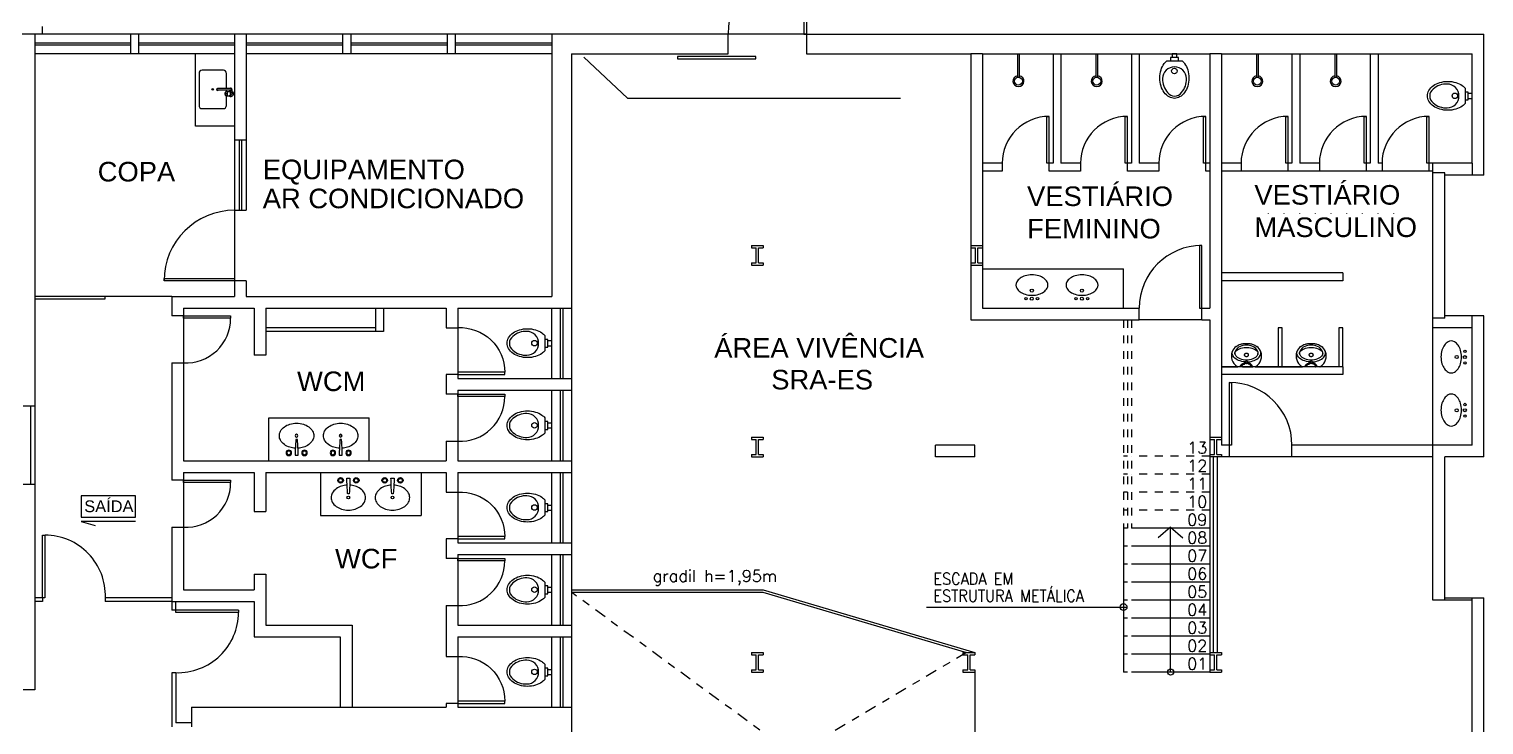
# Model space of a CAD drawing. Header units: millimetres. Extents: x -8 to 5830, y -596 to 3598.
# Drawn here: x 1596.73 to 1615.3, y 2384.52 to 2393.41 of the extents above; entities that cross this region are included whole.
import ezdxf

# ---------------------------------------------------------------- set-up
doc = ezdxf.new("R2010")
doc.units = ezdxf.units.MM
doc.linetypes.add('CONTINU', pattern=[0])
doc.linetypes.add('DASHDOT', pattern=[1, 0.5, -0.25, 0, -0.25])
doc.layers.get('0').update_dxf_attribs({"color": 9})
doc.layers.add('ARQUITETURA', color=7, linetype='Continuous')
doc.styles.add('80X50', font='romans.shx')
doc.styles.get("Standard").update_dxf_attribs({"font": 'arial.ttf'})

# ---------------------------------------------------------------- blocks, each defined once
blk = doc.blocks.new('P60')
at = {"color": 252}
blk.add_lwpolyline([(-0.6, 0.06), (0, 0.06), (0, 0.03), (-0.6, 0.03)], close=True, dxfattribs=at)
at = {"color": 8}
blk.add_arc((-0.029, 0.06), 0.571, 87.1025, 180, dxfattribs=at)
blk = doc.blocks.new('Vaso')
for points in [[(0.03, -0.05), (0.03, 0), (-0.03, 0), (-0.03, -0.05)], [(0.05, -0.09), (0.05, -0.05), (-0.05, -0.05), (-0.05, -0.09)]]:
    blk.add_lwpolyline(points)
for points in [[(0.183, -0.31, -0.071776), (0.168, -0.413, -0.083144), (0.129, -0.494, -0.106699), (0.065, -0.552, -0.132564), (-0.002, -0.57, -0.132564), (-0.069, -0.552, -0.106699), (-0.133, -0.494, -0.083144), (-0.172, -0.413, -0.071776), (-0.187, -0.31, -0.071776), (-0.172, -0.207, -0.083144), (-0.133, -0.126, -0.060171), (-0.1, -0.09), (0.096, -0.09, -0.060171), (0.129, -0.126, -0.083144), (0.168, -0.207, -0.071776)], [(-0.088, -0.497, 0.2474), (0, -0.541, 0.2474), (0.088, -0.497, 0.197858), (0.152, -0.318, 0.418329), (0, -0.168, 0.418329), (-0.152, -0.318, 0.197858)]]:
    blk.add_lwpolyline(points, format="xyb", close=True)
blk.add_circle((-0.002, -0.22), 0.0352)
blk = doc.blocks.new('PIA')
for p, q in [((0, 0.245), (0.044, 0.245)), ((0.01, 0.23), (0.01, 0.06)), ((0.01, 0.215), (0.031, 0.215)), ((0.03, 0.175), (0.01, 0.175))]:
    blk.add_line(p, q)
blk.add_lwpolyline([(-0.01, 0.23), (-0.01, 0.06)])
for points in [[(0.08, 0.173), (0.08, 0.21, 0.133256), (0.078, 0.217, 0.106756), (0.073, 0.223, 0.082828), (0.065, 0.227, 0.071352), (0.055, 0.228, 0.071352), (0.045, 0.227, 0.082828), (0.037, 0.223, 0.106756), (0.032, 0.217, 0.133256), (0.03, 0.21), (0.03, 0.173)], [(-0.01, 0.175), (-0.205, 0.175, 0.414214), (-0.245, 0.135), (-0.245, -0.135, 0.414214), (-0.205, -0.175), (0.205, -0.175, 0.414214), (0.245, -0.135), (0.245, 0.135, 0.414214), (0.205, 0.175), (0.08, 0.175)]]:
    blk.add_lwpolyline(points, format="xyb")
blk.add_lwpolyline([(0.03, 0.173, 0.133256), (0.032, 0.166, 0.106756), (0.037, 0.16, 0.082828), (0.045, 0.157, 0.071352), (0.055, 0.155, 0.071352), (0.065, 0.157, 0.082828), (0.073, 0.16, 0.106756), (0.078, 0.166, 0.133256), (0.08, 0.173, 0.133256), (0.078, 0.179, 0.106756), (0.073, 0.185, 0.082828), (0.065, 0.189, 0.071352), (0.055, 0.19, 0.071352), (0.045, 0.189, 0.082828), (0.037, 0.185, 0.106756), (0.032, 0.179, 0.133256)], format="xyb", close=True)
at = {"color": 8}
for points in [[(0.046, 0.245, 0.263265), (0.037, 0.23), (0.037, 0.223)], [(0.073, 0.223), (0.073, 0.23, 0.546464), (0.048, 0.246, 0.546464)]]:
    blk.add_lwpolyline(points, format="xyb", dxfattribs=at)
blk.add_lwpolyline([(0.062, 0.165, 0.133256), (0.062, 0.167, 0.106756), (0.06, 0.169, 0.082828), (0.058, 0.17, 0.071352), (0.055, 0.171, 0.071352), (0.052, 0.17, 0.082828), (0.05, 0.169, 0.106756), (0.048, 0.167, 0.133256), (0.047, 0.165, 0.133256), (0.048, 0.163, 0.106756), (0.05, 0.162, 0.082828), (0.052, 0.16, 0.071352), (0.055, 0.16, 0.071352), (0.058, 0.16, 0.082828), (0.06, 0.162, 0.106756), (0.062, 0.163, 0.133256)], format="xyb", close=True, dxfattribs=at)
blk.add_circle((0, 0), 0.01)
for centre, radius, start, end in [((0, 0.23), 0.015, 311.8103, 228.1897), ((0, 0.23), 0.01, 0.0002, 180.0002), ((0.044, 0.255), 0.01, 270, 294.62), ((0, 0.06), 0.01, 180.0001, 0.0001)]:
    blk.add_arc(centre, radius, start, end)
for centre, radius, start, end in [((0.055, 0.23), 0.035, 315.5847, 154.6231), ((0.055, 0.23), 0.035, 205.3769, 224.4153), ((0, 0.06), 0.0125, 143.1301, 36.8699)]:
    blk.add_arc(centre, radius, start, end, dxfattribs=at)
blk = doc.blocks.new('Cuba')
blk.add_lwpolyline([(0.001, 0.05), (-0.007, 0.05, -0.389688), (-0.009, 0.052, -0.017234), (-0.019, 0.248, -0.418769), (-0.017, 0.25), (0.001, 0.25), (0.019, 0.25, -0.418769), (0.021, 0.248, -0.017234), (0.011, 0.052, -0.389688), (0.009, 0.05)], format="xyb", close=True)
blk.add_lwpolyline([(-0.016, 0.16, 0.059592), (-0.087, 0.147, 0.084248), (-0.156, 0.113, 0.106469), (-0.205, 0.058, 0.130159), (-0.22, 0, 0.130159), (-0.205, -0.058, 0.106469), (-0.156, -0.113, 0.084248), (-0.087, -0.147, 0.073281), (0, -0.16, 0.073281), (0.087, -0.147, 0.084248), (0.156, -0.113, 0.106469), (0.205, -0.058, 0.130159), (0.22, 0, 0.130159), (0.205, 0.058, 0.106469), (0.156, 0.113, 0.084248), (0.087, 0.147, 0.058268), (0.018, 0.159, 0.073281)], format="xyb")
for centre, radius in [((-0.099, 0.22), 0.035), ((0.101, 0.22), 0.035), ((0, 0), 0.0175)]:
    blk.add_circle(centre, radius)
at = {"color": 8}
for centre, radius in [((-0.099, 0.22), 0.025), ((-0.099, 0.22), 0.024), ((0.101, 0.22), 0.025), ((0.101, 0.22), 0.024)]:
    blk.add_circle(centre, radius, dxfattribs=at)
blk = doc.blocks.new('Chuveiro')
at = {"lineweight": -2}
for p, q in [((-0.28, 0), (-0.301, 0)), ((0, 0), (-0.28, 0)), ((-0.28, -0.02), (-0.301, -0.02)), ((0, -0.02), (-0.28, -0.02))]:
    blk.add_line(p, q, dxfattribs=at)
at = {"color": 8, "lineweight": -2}
blk.add_circle((-0.35, -0.01), 0.05, dxfattribs=at)
at = {"lineweight": -2}
blk.add_arc((-0.35, -0.01), 0.07, 8.2132, 351.7868, dxfattribs=at)
blk = doc.blocks.new('MIC')
for p, q in [((0, 0), (0, 0.111)), ((0.294, 0.002), (0.294, 0)), ((0, -0.112), (0, 0)), ((0.294, 0), (0.294, -0.002))]:
    blk.add_line(p, q)
for points in [[(0, 0.053, -0.473116), (0.005, 0.056), (0.025, 0.051, -0.362542), (0.031, 0.043), (0.033, 0.028, 0.564769), (0.039, 0.023)], [(0.002, 0.08), (0.034, 0.057, -0.1805), (0.041, 0.045), (0.043, 0.032, 0.35029), (0.049, 0.026, -0.252034), (0.063, 0.019)], [(0.064, 0.016, -0.100603), (0.082, 0.1, -0.114611), (0.123, 0.161, -0.309836), (0.21, 0.175, -0.309836)], [(0.161, -0.146), (0.165, -0.147, 0.189039), (0.197, -0.145, 0.189014), (0.26, -0.08, 0.116802), (0.275, 0, 0.116802), (0.26, 0.08, 0.189014), (0.197, 0.145, 0.189039), (0.165, 0.147), (0.161, 0.146)], [(0, -0.053, 0.473116), (0.005, -0.056), (0.025, -0.052, 0.362542), (0.031, -0.043), (0.033, -0.029, -0.564769), (0.039, -0.023)], [(0.002, -0.081), (0.034, -0.057, 0.1805), (0.041, -0.046), (0.043, -0.032, -0.35029), (0.049, -0.026, 0.252034), (0.063, -0.02)], [(0.064, -0.016, 0.100603), (0.082, -0.1, 0.114611), (0.123, -0.161, 0.309836), (0.21, -0.175, 0.309836)]]:
    blk.add_lwpolyline(points, format="xyb")
blk.add_lwpolyline([(0.247, 0), (0.247, -0.008, -0.102017), (0.231, -0.09, -0.100634), (0.2, -0.137, -0.31043), (0.159, -0.144, -0.029837), (0.153, -0.143, -0.193887), (0.101, -0.08, -0.096635), (0.085, 0, -0.096635), (0.101, 0.08, -0.193887), (0.153, 0.142, -0.029837), (0.159, 0.144, -0.31043), (0.2, 0.137, -0.100634), (0.231, 0.09, -0.102017), (0.247, 0.008)], format="xyb", close=True)
blk.add_circle((0.046, 0), 0.0075)
at = {"linetype": 'DASHDOT'}
blk.add_circle((0.152, 0), 0.024, dxfattribs=at)
for centre, radius, start, end in [((0.138, 0.032), 0.161, 69.9635, 146.7254), ((0.014, 0.111), 0.0142, 142.0649, 179.055), ((0.046, 0), 0.024, 251.9674, 108.0326), ((0.139, 0.048), 0.146, 35.2589, 68.1534), ((0.035, -0.011), 0.264, 26.2626, 32.6613), ((-0.029, -0.043), 0.336, 21.0674, 26.2626), ((0.16, 0.03), 0.134, 1.8451, 21.0674), ((-0.722, 0.002), 1.016, 360, 1.8451), ((0.014, -0.111), 0.0142, 180.945, 217.9351), ((0.138, -0.032), 0.161, 213.2746, 290.0365), ((0.139, -0.048), 0.146, 291.8466, 324.7411), ((0.035, 0.011), 0.264, 327.3387, 333.7374), ((-0.029, 0.043), 0.336, 333.7374, 338.9326), ((0.16, -0.03), 0.134, 338.9326, 358.1549), ((-0.722, -0.002), 1.016, 358.1549, 360)]:
    blk.add_arc(centre, radius, start, end)

msp = doc.modelspace()

# ---------------------------------------------------------------- linework, layer by layer
at = {"linetype": 'DASHDOT', "ltscale": 0.03}
msp.add_line((1596.9, 2393.348), (1596.9, 2398.948), dxfattribs=at)
for p, q in [((1606.65, 2394.348), (1606.65, 2393.098)), ((1605.65, 2393.348), (1545.4, 2393.348)), ((1596.8, 2393.348), (1596.8, 2384.971)), ((1596.8, 2393.238), (1598.025, 2393.238)), ((1598.025, 2393.208), (1596.8, 2393.208)), ((1598.125, 2393.238), (1599.35, 2393.238)), ((1599.35, 2393.208), (1598.125, 2393.208)), ((1599.35, 2393.348), (1599.35, 2391.998)), ((1599.5, 2393.348), (1599.5, 2391.998)), ((1599.5, 2393.238), (1600.734, 2393.238)), ((1600.734, 2393.208), (1599.5, 2393.208)), ((1600.834, 2393.238), (1602.067, 2393.238)), ((1602.067, 2393.208), (1600.834, 2393.208)), ((1602.167, 2393.238), (1603.4, 2393.238)), ((1603.4, 2393.208), (1602.167, 2393.208)), ((1603.4, 2393.348), (1603.4, 2389.998)), ((1605.65, 2393.098), (1605.65, 2393.348)), ((1615.3, 2391.548), (1615.3, 2393.348)), ((1599.35, 2393.098), (1596.8, 2393.098)), ((1598.85, 2392.172), (1598.85, 2393.098)), ((1603.4, 2393.098), (1599.5, 2393.098)), ((1603.65, 2393.098), (1605.65, 2393.098)), ((1603.65, 2393.098), (1603.65, 2382.448)), ((1606.65, 2393.098), (1608.75, 2393.098)), ((1608.75, 2393.098), (1608.75, 2389.698)), ((1608.9, 2393.098), (1611.8, 2393.098)), ((1608.9, 2393.098), (1608.9, 2389.848)), ((1609.8, 2393.098), (1609.8, 2391.698)), ((1609.9, 2393.098), (1609.9, 2391.698)), ((1610.8, 2393.098), (1610.8, 2391.698)), ((1610.9, 2393.098), (1610.9, 2391.698)), ((1611.8, 2393.098), (1611.8, 2389.848)), ((1611.95, 2393.098), (1615.15, 2393.098)), ((1611.95, 2393.098), (1611.95, 2388.098)), ((1612.85, 2393.098), (1612.85, 2391.698)), ((1612.95, 2393.098), (1612.95, 2391.698)), ((1613.85, 2393.098), (1613.85, 2391.698)), ((1613.95, 2393.098), (1613.95, 2391.698)), ((1615.15, 2391.698), (1615.15, 2393.098)), ((1609.75, 2391.598), (1609.75, 2392.298)), ((1610.75, 2391.598), (1610.75, 2392.298)), ((1611.75, 2391.598), (1611.75, 2392.298)), ((1612.8, 2391.598), (1612.8, 2392.298)), ((1613.8, 2391.598), (1613.8, 2392.298)), ((1614.6, 2391.598), (1614.6, 2392.298)), ((1599.35, 2392.172), (1598.85, 2392.172)), ((1599.35, 2391.998), (1599.5, 2391.998)), ((1609.15, 2391.698), (1608.9, 2391.698)), ((1609.15, 2391.698), (1609.15, 2391.598)), ((1609.8, 2391.698), (1609.72, 2391.698)), ((1610.15, 2391.698), (1609.9, 2391.698)), ((1610.15, 2391.698), (1610.15, 2391.598)), ((1610.8, 2391.698), (1610.72, 2391.698)), ((1611.15, 2391.698), (1610.9, 2391.698)), ((1611.15, 2391.698), (1611.15, 2391.598)), ((1611.8, 2391.698), (1611.72, 2391.698)), ((1612.2, 2391.698), (1611.95, 2391.698)), ((1612.2, 2391.698), (1612.2, 2391.598)), ((1612.85, 2391.698), (1612.77, 2391.698)), ((1613.2, 2391.698), (1612.95, 2391.698)), ((1613.2, 2391.698), (1613.2, 2391.598)), ((1613.85, 2391.698), (1613.77, 2391.698)), ((1614, 2391.698), (1613.95, 2391.698)), ((1614, 2391.698), (1614, 2391.598)), ((1615.15, 2391.698), (1614.57, 2391.698)), ((1614.65, 2389.598), (1614.65, 2391.698)), ((1609.15, 2391.598), (1608.9, 2391.598)), ((1610.15, 2391.598), (1609.75, 2391.598)), ((1611.15, 2391.598), (1610.75, 2391.598)), ((1611.8, 2391.598), (1611.75, 2391.598)), ((1612.2, 2391.598), (1611.95, 2391.598)), ((1613.2, 2391.598), (1612.8, 2391.598)), ((1614, 2391.598), (1613.8, 2391.598)), ((1614.65, 2391.598), (1614.6, 2391.598)), ((1614.8, 2391.578), (1614.65, 2391.578)), ((1615.3, 2391.548), (1614.8, 2391.548)), ((1614.8, 2389.748), (1614.8, 2391.548)), ((1599.35, 2391.098), (1599.35, 2389.998)), ((1605.95, 2390.648), (1605.95, 2390.618)), ((1605.95, 2390.648), (1606.1, 2390.648)), ((1605.95, 2390.618), (1606.01, 2390.618)), ((1606.04, 2390.618), (1606.1, 2390.618)), ((1606.1, 2390.648), (1606.1, 2390.618)), ((1608.75, 2390.648), (1608.9, 2390.648)), ((1608.75, 2390.618), (1608.81, 2390.618)), ((1608.84, 2390.618), (1608.9, 2390.618)), ((1611.7, 2389.698), (1611.7, 2390.648)), ((1605.95, 2390.428), (1605.95, 2390.398)), ((1605.95, 2390.428), (1606.01, 2390.428)), ((1605.95, 2390.398), (1606.1, 2390.398)), ((1606.04, 2390.428), (1606.1, 2390.428)), ((1606.1, 2390.428), (1606.1, 2390.398)), ((1608.75, 2390.428), (1608.81, 2390.428)), ((1608.75, 2390.398), (1608.9, 2390.398)), ((1608.84, 2390.428), (1608.9, 2390.428)), ((1608.9, 2390.348), (1610.7, 2390.348)), ((1613.5, 2390.298), (1611.95, 2390.298)), ((1613.5, 2390.298), (1613.5, 2390.198)), ((1599.5, 2390.198), (1599.5, 2389.998)), ((1613.5, 2390.198), (1611.95, 2390.198)), ((1598.55, 2389.998), (1599.35, 2389.998)), ((1598.55, 2389.998), (1598.55, 2389.748)), ((1598.7, 2389.848), (1599.6, 2389.848)), ((1598.7, 2389.848), (1598.7, 2387.898)), ((1599.5, 2389.998), (1603.4, 2389.998)), ((1599.6, 2389.848), (1599.6, 2389.248)), ((1599.75, 2389.848), (1599.75, 2389.248)), ((1599.75, 2389.848), (1602.05, 2389.848)), ((1601.15, 2389.848), (1601.15, 2389.548)), ((1601.25, 2389.848), (1601.25, 2389.548)), ((1602.05, 2389.848), (1602.05, 2389.598)), ((1602.2, 2389.848), (1603.65, 2389.848)), ((1602.2, 2389.848), (1602.2, 2388.948)), ((1603.4, 2388.948), (1603.4, 2389.848)), ((1603.51, 2388.948), (1603.51, 2389.848)), ((1603.54, 2389.848), (1603.54, 2388.948)), ((1608.9, 2389.848), (1610.9, 2389.848)), ((1610.9, 2389.698), (1610.9, 2389.848)), ((1598.7, 2389.748), (1598.55, 2389.748)), ((1608.75, 2389.698), (1610.9, 2389.698)), ((1611.7, 2389.698), (1611.8, 2389.698)), ((1611.8, 2389.698), (1611.8, 2387.948)), ((1614.8, 2389.718), (1614.65, 2389.718)), ((1615.3, 2389.748), (1614.8, 2389.748)), ((1615.3, 2387.948), (1615.3, 2389.748)), ((1601.15, 2389.598), (1599.75, 2389.598)), ((1601.25, 2389.548), (1599.75, 2389.548)), ((1602.05, 2389.598), (1602.2, 2389.598)), ((1615.15, 2389.598), (1614.65, 2389.598)), ((1615.15, 2388.098), (1615.15, 2389.598)), ((1598.55, 2389.148), (1598.7, 2389.148)), ((1598.55, 2389.148), (1598.55, 2387.648)), ((1599.75, 2389.248), (1599.6, 2389.248)), ((1613.5, 2389.098), (1611.95, 2389.098)), ((1613.5, 2389.098), (1613.5, 2388.998)), ((1602.2, 2388.998), (1602.05, 2388.998)), ((1602.05, 2388.998), (1602.05, 2388.748)), ((1602.2, 2388.948), (1603.65, 2388.948)), ((1613.5, 2388.998), (1611.95, 2388.998)), ((1602.2, 2388.748), (1602.05, 2388.748)), ((1602.2, 2388.798), (1603.65, 2388.798)), ((1602.2, 2388.798), (1602.2, 2387.898)), ((1603.4, 2387.898), (1603.4, 2388.798)), ((1603.51, 2387.898), (1603.51, 2388.798)), ((1603.54, 2388.798), (1603.54, 2387.898)), ((1612.05, 2388.898), (1612.05, 2387.948)), ((1596.65, 2388.598), (1596.8, 2388.598)), ((1596.75, 2387.598), (1596.75, 2388.598)), ((1599.788, 2388.448), (1601.07, 2388.448)), ((1599.788, 2387.898), (1599.788, 2388.448)), ((1601.07, 2387.898), (1601.07, 2388.448)), ((1605.95, 2388.198), (1605.95, 2388.168)), ((1605.95, 2388.198), (1606.1, 2388.198)), ((1605.95, 2388.168), (1606.01, 2388.168)), ((1606.04, 2388.168), (1606.1, 2388.168)), ((1606.1, 2388.198), (1606.1, 2388.168)), ((1611.8, 2388.198), (1611.95, 2388.198)), ((1611.8, 2388.168), (1611.86, 2388.168)), ((1611.89, 2388.168), (1611.95, 2388.168)), ((1602.05, 2388.148), (1602.2, 2388.148)), ((1602.05, 2388.148), (1602.05, 2387.898)), ((1608.8, 2388.098), (1608.3, 2388.098)), ((1608.3, 2387.948), (1608.3, 2388.098)), ((1608.8, 2387.948), (1608.8, 2388.098)), ((1612.08, 2388.098), (1611.95, 2388.098)), ((1615.15, 2388.098), (1612.85, 2388.098)), ((1612.85, 2387.948), (1612.85, 2388.098)), ((1598.7, 2387.898), (1602.05, 2387.898)), ((1602.2, 2387.898), (1603.65, 2387.898)), ((1605.95, 2387.978), (1605.95, 2387.948)), ((1605.95, 2387.978), (1606.01, 2387.978)), ((1605.95, 2387.948), (1606.1, 2387.948)), ((1606.04, 2387.978), (1606.1, 2387.978)), ((1606.1, 2387.978), (1606.1, 2387.948)), ((1608.8, 2387.948), (1608.3, 2387.948)), ((1611.8, 2387.978), (1611.86, 2387.978)), ((1612.05, 2387.948), (1611.8, 2387.948)), ((1611.89, 2387.978), (1611.95, 2387.978)), ((1611.95, 2387.978), (1611.95, 2387.948)), ((1614.65, 2387.948), (1612.85, 2387.948)), ((1614.65, 2386.118), (1614.65, 2387.948)), ((1615.3, 2387.948), (1614.8, 2387.948)), ((1614.8, 2386.118), (1614.8, 2387.948)), ((1598.7, 2387.648), (1598.55, 2387.648)), ((1598.7, 2387.748), (1599.6, 2387.748)), ((1598.7, 2387.748), (1598.7, 2386.248)), ((1599.6, 2387.748), (1599.6, 2387.248)), ((1599.75, 2387.748), (1599.75, 2387.248)), ((1599.75, 2387.748), (1602.05, 2387.748)), ((1600.449, 2387.748), (1600.449, 2387.198)), ((1601.732, 2387.748), (1601.732, 2387.198)), ((1602.05, 2387.748), (1602.05, 2387.498)), ((1602.2, 2387.748), (1603.65, 2387.748)), ((1602.2, 2387.748), (1602.2, 2386.848)), ((1603.4, 2386.848), (1603.4, 2387.748)), ((1603.51, 2386.848), (1603.51, 2387.748)), ((1603.54, 2387.748), (1603.54, 2386.848)), ((1596.65, 2387.598), (1596.8, 2387.598)), ((1602.05, 2387.498), (1602.2, 2387.498)), ((1599.6, 2387.248), (1599.75, 2387.248)), ((1600.449, 2387.198), (1601.732, 2387.198)), ((1598.55, 2387.048), (1598.7, 2387.048)), ((1598.55, 2387.048), (1598.55, 2385.99)), ((1602.2, 2386.898), (1602.05, 2386.898)), ((1602.05, 2386.898), (1602.05, 2386.648)), ((1611.3, 2387.049), (1611.143, 2386.914)), ((1611.3, 2385.198), (1611.3, 2387.049)), ((1611.3, 2387.049), (1611.458, 2386.914)), ((1602.2, 2386.848), (1603.65, 2386.848)), ((1602.2, 2386.698), (1603.65, 2386.698)), ((1602.2, 2386.698), (1602.2, 2385.798)), ((1603.4, 2385.798), (1603.4, 2386.698)), ((1603.51, 2385.798), (1603.51, 2386.698)), ((1603.54, 2386.698), (1603.54, 2385.798)), ((1602.2, 2386.648), (1602.05, 2386.648)), ((1599.6, 2386.448), (1599.6, 2386.248)), ((1599.6, 2386.448), (1599.75, 2386.448)), ((1599.75, 2386.448), (1599.75, 2385.798)), ((1598.7, 2386.248), (1599.6, 2386.248)), ((1614.8, 2386.148), (1615.3, 2386.148)), ((1615.15, 2384.348), (1615.15, 2386.148)), ((1615.3, 2384.348), (1615.3, 2386.148)), ((1598.55, 2386.098), (1599.6, 2386.098)), ((1599.4, 2385.99), (1598.55, 2385.99)), ((1599.6, 2386.098), (1599.6, 2385.648)), ((1602.05, 2386.048), (1602.2, 2386.048)), ((1602.05, 2386.048), (1602.05, 2385.398)), ((1615.15, 2386.118), (1614.65, 2386.118)), ((1599.75, 2385.798), (1600.85, 2385.798)), ((1600.85, 2385.798), (1600.85, 2384.748)), ((1602.2, 2385.798), (1603.65, 2385.798)), ((1599.6, 2385.648), (1600.7, 2385.648)), ((1600.7, 2385.648), (1600.7, 2384.748)), ((1602.2, 2385.648), (1603.65, 2385.648)), ((1602.2, 2385.648), (1602.2, 2384.748)), ((1603.4, 2384.748), (1603.4, 2385.648)), ((1603.51, 2384.748), (1603.51, 2385.648)), ((1603.54, 2385.648), (1603.54, 2384.748)), ((1602.05, 2385.398), (1602.2, 2385.398)), ((1605.95, 2385.448), (1605.95, 2385.418)), ((1605.95, 2385.448), (1606.1, 2385.448)), ((1605.95, 2385.418), (1606.01, 2385.418)), ((1606.04, 2385.418), (1606.1, 2385.418)), ((1606.1, 2385.448), (1606.1, 2385.418)), ((1608.65, 2385.448), (1608.65, 2385.418)), ((1608.65, 2385.448), (1608.8, 2385.448)), ((1608.65, 2385.418), (1608.71, 2385.418)), ((1608.74, 2385.418), (1608.8, 2385.418)), ((1608.8, 2385.448), (1608.8, 2385.418)), ((1611.8, 2385.448), (1611.8, 2385.418)), ((1611.8, 2385.448), (1611.95, 2385.448)), ((1611.8, 2385.418), (1611.86, 2385.418)), ((1611.89, 2385.418), (1611.95, 2385.418)), ((1611.95, 2385.448), (1611.95, 2385.418)), ((1605.95, 2385.228), (1605.95, 2385.198)), ((1605.95, 2385.228), (1606.01, 2385.228)), ((1605.95, 2385.198), (1606.1, 2385.198)), ((1606.04, 2385.228), (1606.1, 2385.228)), ((1606.1, 2385.228), (1606.1, 2385.198)), ((1608.65, 2385.228), (1608.65, 2385.198)), ((1608.65, 2385.228), (1608.71, 2385.228)), ((1608.65, 2385.198), (1608.8, 2385.198)), ((1608.74, 2385.228), (1608.8, 2385.228)), ((1608.8, 2385.228), (1608.8, 2385.198)), ((1611.8, 2385.228), (1611.8, 2385.198)), ((1611.8, 2385.228), (1611.86, 2385.228)), ((1611.8, 2385.198), (1611.95, 2385.198)), ((1611.89, 2385.228), (1611.95, 2385.228)), ((1611.95, 2385.228), (1611.95, 2385.198)), ((1598.6, 2385.19), (1598.55, 2385.19)), ((1598.55, 2385.19), (1598.55, 2384.498)), ((1598.6, 2385.19), (1598.6, 2384.548)), ((1596.8, 2384.971), (1596.65, 2384.971)), ((1598.8, 2384.748), (1602.05, 2384.748)), ((1598.8, 2384.748), (1598.8, 2384.498)), ((1602.2, 2384.798), (1602.05, 2384.798)), ((1602.05, 2384.798), (1602.05, 2384.748)), ((1602.2, 2384.748), (1603.65, 2384.748)), ((1598.8, 2384.548), (1598.6, 2384.548))]:
    msp.add_line(p, q)
at = {"linetype": 'CONTINU', "lineweight": -2}
for p, q in [((1606.65, 2393.348), (1605.65, 2393.348)), ((1608.9, 2393.098), (1608.75, 2393.098)), ((1611.95, 2393.098), (1611.8, 2393.098)), ((1599.35, 2391.998), (1599.35, 2391.098)), ((1599.41, 2391.998), (1599.41, 2391.098)), ((1599.44, 2391.998), (1599.44, 2391.098)), ((1599.5, 2391.998), (1599.5, 2391.098)), ((1615.15, 2391.698), (1615.15, 2391.548)), ((1612.8, 2391.598), (1612.2, 2391.598)), ((1613.8, 2391.598), (1613.2, 2391.598)), ((1614.6, 2391.598), (1614, 2391.598)), ((1614.8, 2391.548), (1614.8, 2391.578)), ((1599.35, 2391.098), (1599.5, 2391.098)), ((1606.01, 2390.428), (1606.01, 2390.618)), ((1606.04, 2390.428), (1606.04, 2390.618)), ((1608.81, 2390.428), (1608.81, 2390.618)), ((1608.84, 2390.428), (1608.84, 2390.618)), ((1610.7, 2389.848), (1610.7, 2390.348)), ((1611.7, 2389.698), (1610.9, 2389.698)), ((1614.8, 2389.718), (1614.8, 2389.748)), ((1615.15, 2389.598), (1615.15, 2389.748)), ((1612.725, 2389.598), (1612.675, 2389.598)), ((1612.675, 2389.598), (1612.675, 2389.098)), ((1612.725, 2389.098), (1612.725, 2389.598)), ((1613.5, 2389.598), (1613.45, 2389.598)), ((1613.45, 2389.598), (1613.45, 2389.098)), ((1613.5, 2389.098), (1613.5, 2389.598)), ((1614.65, 2387.948), (1614.65, 2389.598)), ((1606.01, 2387.978), (1606.01, 2388.168)), ((1606.04, 2387.978), (1606.04, 2388.168)), ((1611.86, 2387.978), (1611.86, 2388.168)), ((1611.89, 2387.978), (1611.89, 2388.168)), ((1610.75, 2387.958), (1610.7, 2387.958)), ((1611.8, 2387.948), (1611.8, 2385.198)), ((1611.85, 2385.448), (1611.85, 2387.948)), ((1611.9, 2385.448), (1611.9, 2387.948)), ((1612.85, 2387.948), (1612.05, 2387.948)), ((1610.75, 2387.728), (1610.7, 2387.728)), ((1610.75, 2387.498), (1610.7, 2387.498)), ((1610.75, 2387.268), (1610.7, 2387.268)), ((1610.7, 2387.038), (1610.7, 2385.198)), ((1610.75, 2387.038), (1610.7, 2387.038)), ((1611.8, 2387.038), (1610.8, 2387.038)), ((1610.75, 2386.808), (1610.7, 2386.808)), ((1611.8, 2386.808), (1610.8, 2386.808)), ((1610.75, 2386.578), (1610.7, 2386.578)), ((1611.8, 2386.578), (1610.8, 2386.578)), ((1610.75, 2386.348), (1610.7, 2386.348)), ((1611.8, 2386.348), (1610.8, 2386.348)), ((1596.9, 2386.148), (1596.8, 2386.148)), ((1596.9, 2386.148), (1596.9, 2386.098)), ((1598.55, 2386.148), (1597.7, 2386.148)), ((1597.7, 2386.148), (1597.7, 2386.098)), ((1603.65, 2386.248), (1606.1, 2386.248)), ((1603.65, 2386.218), (1606.096, 2386.218)), ((1606.096, 2386.218), (1608.695, 2385.448)), ((1606.1, 2386.248), (1608.8, 2385.448)), ((1596.9, 2386.098), (1596.8, 2386.098)), ((1598.55, 2386.098), (1597.7, 2386.098)), ((1608.183, 2386.028), (1610.739, 2386.028)), ((1610.75, 2386.118), (1610.7, 2386.118)), ((1611.8, 2386.118), (1610.8, 2386.118)), ((1610.75, 2385.888), (1610.7, 2385.888)), ((1611.8, 2385.888), (1610.8, 2385.888)), ((1610.75, 2385.658), (1610.7, 2385.658)), ((1611.8, 2385.658), (1610.8, 2385.658)), ((1606.01, 2385.228), (1606.01, 2385.418)), ((1606.04, 2385.228), (1606.04, 2385.418)), ((1608.71, 2385.228), (1608.71, 2385.418)), ((1608.74, 2385.228), (1608.74, 2385.418)), ((1610.75, 2385.428), (1610.7, 2385.428)), ((1611.8, 2385.428), (1610.8, 2385.428)), ((1611.86, 2385.228), (1611.86, 2385.418)), ((1611.89, 2385.228), (1611.89, 2385.418)), ((1608.8, 2385.198), (1608.8, 2382.448)), ((1610.75, 2385.198), (1610.7, 2385.198)), ((1611.8, 2385.198), (1610.8, 2385.198))]:
    msp.add_line(p, q, dxfattribs=at)
at = {"linetype": 'CONTINU'}
for p, q in [((1612.55, 2391.058), (1612.55, 2391.059)), ((1612.75, 2391.058), (1612.75, 2391.059)), ((1612.95, 2391.058), (1612.95, 2391.059)), ((1613.15, 2391.058), (1613.15, 2391.059)), ((1613.35, 2391.058), (1613.35, 2391.059)), ((1613.55, 2391.058), (1613.55, 2391.059)), ((1613.75, 2391.058), (1613.75, 2391.059)), ((1613.95, 2391.058), (1613.95, 2391.059)), ((1614.15, 2391.058), (1614.15, 2391.059)), ((1598.55, 2389.998), (1596.8, 2389.998)), ((1612.725, 2389.498), (1612.728, 2389.498)), ((1612.725, 2389.298), (1612.728, 2389.298)), ((1611.95, 2389.098), (1612.158, 2389.098)), ((1612.15, 2389.098), (1612.15, 2389.1)), ((1612.217, 2389.098), (1612.351, 2389.098)), ((1612.35, 2389.098), (1612.35, 2389.098)), ((1612.381, 2389.098), (1612.984, 2389.098)), ((1598.084, 2387.121), (1597.39, 2387.121)), ((1597.39, 2387.121), (1597.572, 2387.07))]:
    msp.add_line(p, q, dxfattribs=at)
at = {"linetype": 'DASHDOT', "ltscale": 0.2}
for p, q in [((1610.7, 2389.698), (1610.7, 2387.038)), ((1610.75, 2389.698), (1610.75, 2387.038)), ((1610.8, 2389.698), (1610.8, 2387.038)), ((1611.8, 2387.958), (1610.8, 2387.958)), ((1611.8, 2387.728), (1610.8, 2387.728)), ((1611.8, 2387.498), (1610.8, 2387.498)), ((1611.8, 2387.268), (1610.8, 2387.268))]:
    msp.add_line(p, q, dxfattribs=at)
at = {"linetype": 'DASHDOT', "ltscale": 0.3}
for p, q in [((1608.8, 2382.448), (1603.65, 2386.218)), ((1608.695, 2385.448), (1603.65, 2382.448))]:
    msp.add_line(p, q, dxfattribs=at)
for points in [[(1606.65, 2394.348), (1606.62, 2394.348), (1606.62, 2393.348), (1615.3, 2393.348)], [(1598.025, 2393.098), (1598.025, 2393.348)], [(1598.125, 2393.348), (1598.125, 2393.098)], [(1600.734, 2393.098), (1600.734, 2393.348)], [(1600.834, 2393.348), (1600.834, 2393.098)], [(1602.067, 2393.098), (1602.067, 2393.348)], [(1602.167, 2393.348), (1602.167, 2393.098)], [(1609.72, 2391.698), (1609.72, 2392.298), (1609.75, 2392.298)], [(1610.72, 2391.698), (1610.72, 2392.298), (1610.75, 2392.298)], [(1611.72, 2391.698), (1611.72, 2392.298), (1611.75, 2392.298)], [(1612.77, 2391.698), (1612.77, 2392.298), (1612.8, 2392.298)], [(1613.77, 2391.698), (1613.77, 2392.298), (1613.8, 2392.298)], [(1614.57, 2391.698), (1614.57, 2392.298), (1614.6, 2392.298)], [(1611.7, 2390.648), (1611.67, 2390.648), (1611.67, 2389.848), (1611.8, 2389.848)], [(1599.5, 2390.198), (1598.45, 2390.198), (1598.45, 2390.228), (1599.35, 2390.228)], [(1612.05, 2388.898), (1612.08, 2388.898), (1612.08, 2388.098)], [(1599.4, 2385.99), (1599.4, 2385.96), (1598.6, 2385.96), (1598.6, 2386.098)]]:
    msp.add_lwpolyline(points)
at = {"linetype": 'CONTINU', "lineweight": -2}
for points in [[(1606.006, 2393.031), (1606.006, 2393.061), (1605.006, 2393.061), (1605.006, 2393.031)], [(1596.8, 2389.968), (1597.7, 2389.968), (1597.7, 2389.998), (1596.8, 2389.998)]]:
    msp.add_lwpolyline(points, close=True, dxfattribs=at)
for points in [[(1609.724, 2390.182, 0.106633), (1609.682, 2390.229, 0.083482), (1609.617, 2390.26, 0.145222), (1609.443, 2390.26, 0.083482), (1609.379, 2390.229, 0.106633), (1609.336, 2390.182, 0.268318), (1609.336, 2390.102, 0.106633), (1609.379, 2390.055, 0.083482), (1609.443, 2390.024, 0.145222), (1609.617, 2390.024, 0.083482), (1609.682, 2390.055, 0.106633), (1609.724, 2390.102, 0.268318), (1609.724, 2390.182)], [(1610.364, 2390.182, 0.106633), (1610.321, 2390.229, 0.083482), (1610.257, 2390.26, 0.145222), (1610.083, 2390.26, 0.083482), (1610.018, 2390.229, 0.106633), (1609.976, 2390.182, 0.268318), (1609.976, 2390.102, 0.106633), (1610.018, 2390.055, 0.083482), (1610.083, 2390.024, 0.145222), (1610.257, 2390.024, 0.083482), (1610.321, 2390.055, 0.106633), (1610.364, 2390.102, 0.268318), (1610.364, 2390.182)], [(1614.843, 2389.418, 0.106633), (1614.797, 2389.376, 0.083482), (1614.765, 2389.311, 0.145222), (1614.765, 2389.137, 0.083482), (1614.797, 2389.073, 0.106633), (1614.843, 2389.03, 0.268318), (1614.924, 2389.03, 0.106633), (1614.97, 2389.073, 0.083482), (1615.002, 2389.137, 0.145222), (1615.002, 2389.311, 0.083482), (1614.97, 2389.376, 0.106633), (1614.924, 2389.418, 0.268318), (1614.843, 2389.418)], [(1614.843, 2388.739, 0.106633), (1614.797, 2388.696, 0.083482), (1614.765, 2388.632, 0.145222), (1614.765, 2388.458, 0.083482), (1614.797, 2388.393, 0.106633), (1614.843, 2388.351, 0.268318), (1614.924, 2388.351, 0.106633), (1614.97, 2388.393, 0.083482), (1615.002, 2388.458, 0.145222), (1615.002, 2388.632, 0.083482), (1614.97, 2388.696, 0.106633), (1614.924, 2388.739, 0.268318), (1614.843, 2388.739)]]:
    msp.add_lwpolyline(points, format="xyb")
at = {"linetype": 'CONTINU'}
msp.add_lwpolyline([(1597.39, 2387.176), (1598.084, 2387.176), (1598.084, 2387.451), (1597.39, 2387.451)], close=True, dxfattribs=at)
msp.add_lwpolyline([(1596.93, 2386.948), (1596.93, 2386.148), (1596.9, 2386.148), (1596.9, 2386.948)], close=True)
for centre, radius in [((1609.529, 2390.072), 0.0198), ((1610.168, 2390.072), 0.0198), ((1609.455, 2389.968), 0.0155), ((1609.528, 2389.968), 0.0193), ((1609.601, 2389.968), 0.0155), ((1610.094, 2389.968), 0.0155), ((1610.168, 2389.968), 0.0193), ((1610.241, 2389.968), 0.0155), ((1615.058, 2389.295), 0.0155), ((1614.953, 2389.223), 0.0198), ((1615.057, 2389.222), 0.0193), ((1615.058, 2389.148), 0.0155), ((1614.953, 2388.543), 0.0198), ((1615.057, 2388.543), 0.0193), ((1615.058, 2388.616), 0.0155), ((1615.058, 2388.469), 0.0155), ((1611.3, 2385.198), 0.0387)]:
    msp.add_circle(centre, radius)
at = {"linetype": 'CONTINU', "lineweight": -2}
msp.add_circle((1610.7, 2386.028), 0.0431, dxfattribs=at)
for centre, radius, start, end in [((1606.65, 2393.348), 1, 90, 180), ((1599.35, 2390.198), 0.9, 90, 180), ((1596.926, 2386.173), 0.775, 358.1408, 89.6698), ((1598.626, 2385.965), 0.775, 268.1408, 359.6698)]:
    msp.add_arc(centre, radius, start, end)
at = {"linetype": 'CONTINU'}
for centre in [(1609.75, 2391.698), (1610.75, 2391.698), (1611.75, 2391.698), (1612.8, 2391.698), (1613.8, 2391.698), (1614.6, 2391.698)]:
    msp.add_arc(centre, 0.6, 90, 180, dxfattribs=at)
at = {"linetype": 'CONTINU', "lineweight": -2}
for centre, start, end in [((1611.7, 2389.848), 90, 180), ((1612.05, 2388.098), 360, 90)]:
    msp.add_arc(centre, 0.8, start, end, dxfattribs=at)
at = {"layer": 'ARQUITETURA', "color": 8}
msp.add_lwpolyline([(1603.809, 2393.053), (1604.366, 2392.532), (1607.854, 2392.532)], dxfattribs=at)

# ---------------------------------------------------------------- block references
for name, p, rotation in [('Chuveiro', (1609.348, 2393.098), 90), ('Chuveiro', (1610.348, 2393.098), 90), ('Chuveiro', (1612.398, 2393.098), 90), ('Chuveiro', (1613.398, 2393.098), 90), ('PIA', (1599.072, 2392.642), 270), ('Vaso', (1615.15, 2392.558), 270), ('P60', (1598.7, 2389.778), 180), ('Vaso', (1603.4, 2389.398), 270), ('MIC', (1612.269, 2389.098), 90), ('MIC', (1613.095, 2389.098), 90), ('P60', (1602.2, 2388.778), 180), ('Vaso', (1603.4, 2388.348), 270), ('P60', (1598.7, 2387.678), 180), ('Vaso', (1603.4, 2387.298), 270), ('P60', (1602.2, 2386.678), 180), ('Vaso', (1603.4, 2386.248), 270), ('Vaso', (1603.4, 2385.198), 270)]:
    msp.add_blockref(name, p, dxfattribs=dict(rotation=rotation))
for name, p in [('Vaso', (1611.351, 2393.098)), ('Cuba', (1600.803, 2387.427)), ('Cuba', (1601.366, 2387.427))]:
    msp.add_blockref(name, p)
at = {"xscale": -1}
for p in [(1602.2, 2388.968), (1602.2, 2386.868), (1602.2, 2384.768)]:
    msp.add_blockref('P60', p, dxfattribs=at)
at = {"xscale": -1, "rotation": 180}
for p in [(1600.142, 2388.218), (1600.705, 2388.218)]:
    msp.add_blockref('Cuba', p, dxfattribs=at)

# ---------------------------------------------------------------- texts
for s, p in [('COPA', (1597.603, 2391.466)), ('EQUIPAMENTO', (1599.71, 2391.495)), ('AR CONDICIONADO', (1599.71, 2391.124)), ('VESTIÁRIO', (1609.468, 2391.152)), ('VESTIÁRIO', (1612.37, 2391.17)), ('FEMININO', (1609.468, 2390.738)), ('MASCULINO', (1612.37, 2390.756)), ('ÁREA VIVÊNCIA', (1605.474, 2389.215)), ('WCM', (1600.148, 2388.788)), ('SRA-ES', (1606.202, 2388.809)), ('WCF', (1600.633, 2386.522))]:
    msp.add_text(s, height=0.25).set_placement(p)
at = {"style": '80X50'}
for s, p in [('13', (1611.512, 2387.989)), ('12', (1611.512, 2387.759)), ('11', (1611.512, 2387.529)), ('10', (1611.512, 2387.299)), ('09', (1611.512, 2387.069)), ('08', (1611.512, 2386.839)), ('07', (1611.512, 2386.609)), ('gradil h=1,95m', (1604.688, 2386.351)), ('06', (1611.512, 2386.379)), ('05', (1611.512, 2386.149)), ('04', (1611.512, 2385.919)), ('03', (1611.512, 2385.689)), ('02', (1611.512, 2385.459)), ('01', (1611.512, 2385.229))]:
    msp.add_text(s, height=0.15, dxfattribs=at).set_placement(p)
at = {"text_generation_flag": 6}
msp.add_text('SAÍDA', height=0.15, rotation=180, dxfattribs=at).set_placement((1597.431, 2387.241))
at = {"style": '80X50', "width": 0.9}
for s, p in [('ESCADA EM', (1608.273, 2386.315)), ('ESTRUTURA METÁLICA', (1608.273, 2386.097))]:
    msp.add_text(s, height=0.15, dxfattribs=at).set_placement(p)

doc.saveas('drawing.dxf')
